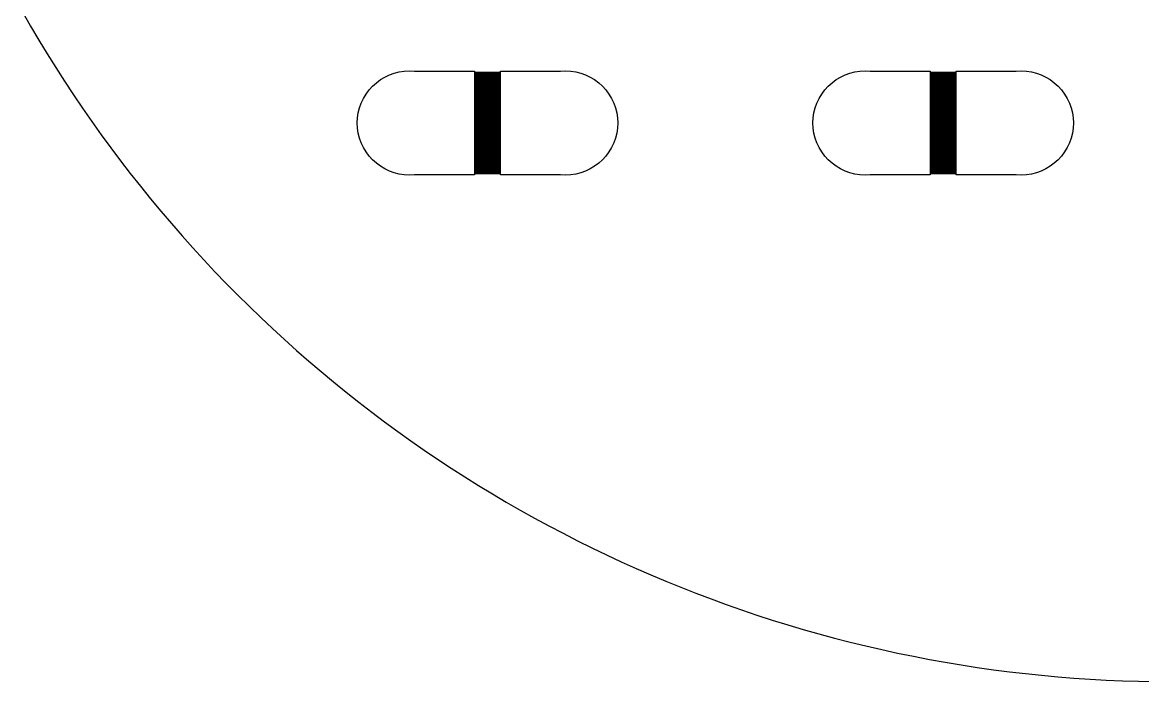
# Model space of a CAD drawing. Extents: x -18 to 83, y -18 to 83.
# Drawn here: x -11.86 to 31.16, y -18.45 to 6.86 of the extents above; entities that cross this region are included whole.
import ezdxf

# ---------------------------------------------------------------- set-up
doc = ezdxf.new("R2010")
doc.units = 0

msp = doc.modelspace()

# ---------------------------------------------------------------- linework, layer by layer
for p, q in [((-11.8634, 7.26006), (-11.5534, 6.7206)), ((-11.5534, 6.7206), (-11.2368, 6.18498)), ((-11.2368, 6.18498), (-10.9137, 5.65329)), ((-10.9137, 5.65329), (-10.5841, 5.12561)), ((-10.5841, 5.12561), (-10.248, 4.60202)), ((1.88887, 4.66293), (2.05722, 4.76384)), ((2.05722, 4.76384), (2.23463, 4.84775)), ((2.23463, 4.84775), (2.41943, 4.91388)), ((2.41943, 4.91388), (2.60983, 4.96156)), ((2.60983, 4.96156), (2.80397, 4.99036)), ((2.80397, 4.99036), (3, 5)), ((3, 5), (3.19604, 4.99036)), ((3.19604, 4.99036), (3.23225, 4.98499)), ((3.23225, 4.98499), (5.5, 4.98499)), ((5.5, 4.98499), (5.5, 4.94499)), ((5.5, 4.94499), (6.5, 4.94499)), ((6.5, 4.935), (5.5, 4.935)), ((5.5, 4.935), (5.5, 4.905)), ((5.5, 4.905), (6.5, 4.905)), ((6.5, 4.89499), (5.5, 4.89499)), ((5.5, 4.89499), (5.5, 4.86499)), ((5.5, 4.86499), (6.5, 4.86499)), ((6.5, 4.855), (5.5, 4.855)), ((5.5, 4.855), (5.5, 4.825)), ((5.5, 4.825), (6.5, 4.825)), ((6.5, 4.81499), (5.5, 4.81499)), ((5.5, 4.81499), (5.5, 4.78499)), ((5.5, 4.78499), (6.5, 4.78499)), ((6.5, 4.77499), (5.5, 4.77499)), ((5.5, 4.77499), (5.5, 4.745)), ((5.5, 4.745), (6.5, 4.745)), ((6.5, 4.73499), (5.5, 4.73499)), ((5.5, 4.73499), (5.5, 4.70499)), ((6.5, 4.94499), (6.5, 4.98499)), ((6.5, 4.98499), (8.76775, 4.98499)), ((6.5, 4.905), (6.5, 4.935)), ((6.5, 4.86499), (6.5, 4.89499)), ((6.5, 4.825), (6.5, 4.855)), ((6.5, 4.78499), (6.5, 4.81499)), ((6.5, 4.745), (6.5, 4.77499)), ((6.5, 4.70499), (6.5, 4.73499)), ((8.76775, 4.98499), (8.80396, 4.99036)), ((8.80396, 4.99036), (9, 5)), ((9, 5), (9.19603, 4.99036)), ((9.19603, 4.99036), (9.39017, 4.96156)), ((9.39017, 4.96156), (9.58057, 4.91388)), ((9.58057, 4.91388), (9.76537, 4.84775)), ((9.76537, 4.84775), (9.94278, 4.76384)), ((9.94278, 4.76384), (10.1111, 4.66293)), ((19.3889, 4.66293), (19.5572, 4.76384)), ((19.5572, 4.76384), (19.7346, 4.84775)), ((19.7346, 4.84775), (19.9194, 4.91388)), ((19.9194, 4.91388), (20.1098, 4.96156)), ((20.1098, 4.96156), (20.304, 4.99036)), ((20.304, 4.99036), (20.5, 5)), ((20.5, 5), (20.696, 4.99036)), ((20.696, 4.99036), (20.7323, 4.98499)), ((20.7323, 4.98499), (23, 4.98499)), ((23, 4.98499), (23, 4.94499)), ((23, 4.94499), (24, 4.94499)), ((24, 4.935), (23, 4.935)), ((23, 4.935), (23, 4.905)), ((23, 4.905), (24, 4.905)), ((24, 4.89499), (23, 4.89499)), ((23, 4.89499), (23, 4.86499)), ((23, 4.86499), (24, 4.86499)), ((24, 4.855), (23, 4.855)), ((23, 4.855), (23, 4.825)), ((23, 4.825), (24, 4.825)), ((24, 4.81499), (23, 4.81499)), ((23, 4.81499), (23, 4.78499)), ((23, 4.78499), (24, 4.78499)), ((24, 4.77499), (23, 4.77499)), ((23, 4.77499), (23, 4.745)), ((23, 4.745), (24, 4.745)), ((24, 4.73499), (23, 4.73499)), ((23, 4.73499), (23, 4.70499)), ((24, 4.94499), (24, 4.98499)), ((24, 4.98499), (26.2677, 4.98499)), ((24, 4.905), (24, 4.935)), ((24, 4.86499), (24, 4.89499)), ((24, 4.825), (24, 4.855)), ((24, 4.78499), (24, 4.81499)), ((24, 4.745), (24, 4.77499)), ((24, 4.70499), (24, 4.73499)), ((26.2677, 4.98499), (26.304, 4.99036)), ((26.304, 4.99036), (26.5, 5)), ((26.5, 5), (26.696, 4.99036)), ((26.696, 4.99036), (26.8902, 4.96156)), ((26.8902, 4.96156), (27.0806, 4.91388)), ((27.0806, 4.91388), (27.2654, 4.84775)), ((27.2654, 4.84775), (27.4428, 4.76384)), ((27.4428, 4.76384), (27.6111, 4.66293)), ((-10.248, 4.60202), (-9.9055, 4.08258)), ((1.45398, 4.26878), (1.5858, 4.4142)), ((1.5858, 4.4142), (1.73122, 4.54602)), ((1.73122, 4.54602), (1.88887, 4.66293)), ((5.5, 4.70499), (6.5, 4.70499)), ((6.5, 4.69499), (5.5, 4.69499)), ((5.5, 4.69499), (5.5, 4.66499)), ((5.5, 4.66499), (6.5, 4.66499)), ((6.5, 4.655), (5.5, 4.655)), ((5.5, 4.655), (5.5, 4.625)), ((5.5, 4.625), (6.5, 4.625)), ((6.5, 4.61499), (5.5, 4.61499)), ((5.5, 4.61499), (5.5, 4.58499)), ((5.5, 4.58499), (6.5, 4.58499)), ((6.5, 4.575), (5.5, 4.575)), ((5.5, 4.575), (5.5, 4.545)), ((5.5, 4.545), (6.5, 4.545)), ((6.5, 4.53499), (5.5, 4.53499)), ((5.5, 4.53499), (5.5, 4.50499)), ((5.5, 4.50499), (6.5, 4.50499)), ((6.5, 4.495), (5.5, 4.495)), ((5.5, 4.495), (5.5, 4.465)), ((5.5, 4.465), (6.5, 4.465)), ((6.5, 4.45499), (5.5, 4.45499)), ((5.5, 4.45499), (5.5, 4.42499)), ((5.5, 4.42499), (6.5, 4.42499)), ((6.5, 4.41499), (5.5, 4.41499)), ((5.5, 4.41499), (5.5, 4.38499)), ((5.5, 4.38499), (6.5, 4.38499)), ((6.5, 4.375), (5.5, 4.375)), ((5.5, 4.375), (5.5, 4.34499)), ((5.5, 4.34499), (6.5, 4.34499)), ((6.5, 4.33499), (5.5, 4.33499)), ((5.5, 4.33499), (5.5, 4.30499)), ((5.5, 4.30499), (6.5, 4.30499)), ((6.5, 4.66499), (6.5, 4.69499)), ((6.5, 4.625), (6.5, 4.655)), ((6.5, 4.58499), (6.5, 4.61499)), ((6.5, 4.545), (6.5, 4.575)), ((6.5, 4.50499), (6.5, 4.53499)), ((6.5, 4.465), (6.5, 4.495)), ((6.5, 4.42499), (6.5, 4.45499)), ((6.5, 4.38499), (6.5, 4.41499)), ((6.5, 4.34499), (6.5, 4.375)), ((6.5, 4.30499), (6.5, 4.33499)), ((10.1111, 4.66293), (10.2688, 4.54602)), ((10.2688, 4.54602), (10.4142, 4.4142)), ((10.4142, 4.4142), (10.546, 4.26878)), ((18.954, 4.26878), (19.0858, 4.4142)), ((19.0858, 4.4142), (19.2312, 4.54602)), ((19.2312, 4.54602), (19.3889, 4.66293)), ((23, 4.70499), (24, 4.70499)), ((24, 4.69499), (23, 4.69499)), ((23, 4.69499), (23, 4.66499)), ((23, 4.66499), (24, 4.66499)), ((24, 4.655), (23, 4.655)), ((23, 4.655), (23, 4.625)), ((23, 4.625), (24, 4.625)), ((24, 4.61499), (23, 4.61499)), ((23, 4.61499), (23, 4.58499)), ((23, 4.58499), (24, 4.58499)), ((24, 4.575), (23, 4.575)), ((23, 4.575), (23, 4.545)), ((23, 4.545), (24, 4.545)), ((24, 4.53499), (23, 4.53499)), ((23, 4.53499), (23, 4.50499)), ((23, 4.50499), (24, 4.50499)), ((24, 4.495), (23, 4.495)), ((23, 4.495), (23, 4.465)), ((23, 4.465), (24, 4.465)), ((24, 4.45499), (23, 4.45499)), ((23, 4.45499), (23, 4.42499)), ((23, 4.42499), (24, 4.42499)), ((24, 4.41499), (23, 4.41499)), ((23, 4.41499), (23, 4.38499)), ((23, 4.38499), (24, 4.38499)), ((24, 4.375), (23, 4.375)), ((23, 4.375), (23, 4.34499)), ((23, 4.34499), (24, 4.34499)), ((24, 4.33499), (23, 4.33499)), ((23, 4.33499), (23, 4.30499)), ((23, 4.30499), (24, 4.30499)), ((24, 4.66499), (24, 4.69499)), ((24, 4.625), (24, 4.655)), ((24, 4.58499), (24, 4.61499)), ((24, 4.545), (24, 4.575)), ((24, 4.50499), (24, 4.53499)), ((24, 4.465), (24, 4.495)), ((24, 4.42499), (24, 4.45499)), ((24, 4.38499), (24, 4.41499)), ((24, 4.34499), (24, 4.375)), ((24, 4.30499), (24, 4.33499)), ((27.6111, 4.66293), (27.7688, 4.54602)), ((27.7688, 4.54602), (27.9142, 4.4142)), ((27.9142, 4.4142), (28.046, 4.26878)), ((-9.9055, 4.08258), (-9.55667, 3.56738)), ((1.15225, 3.76537), (1.23616, 3.94278)), ((1.23616, 3.94278), (1.33707, 4.11113)), ((1.33707, 4.11113), (1.45398, 4.26878)), ((6.5, 4.295), (5.5, 4.295)), ((5.5, 4.295), (5.5, 4.265)), ((5.5, 4.265), (6.5, 4.265)), ((6.5, 4.25499), (5.5, 4.25499)), ((5.5, 4.25499), (5.5, 4.22499)), ((5.5, 4.22499), (6.5, 4.22499)), ((6.5, 4.215), (5.5, 4.215)), ((5.5, 4.215), (5.5, 4.185)), ((5.5, 4.185), (6.5, 4.185)), ((6.5, 4.17499), (5.5, 4.17499)), ((5.5, 4.17499), (5.5, 4.14499)), ((5.5, 4.14499), (6.5, 4.14499)), ((6.5, 4.13499), (5.5, 4.13499)), ((5.5, 4.13499), (5.5, 4.105)), ((5.5, 4.105), (6.5, 4.105)), ((6.5, 4.09499), (5.5, 4.09499)), ((5.5, 4.09499), (5.5, 4.06499)), ((5.5, 4.06499), (6.5, 4.06499)), ((6.5, 4.05499), (5.5, 4.05499)), ((5.5, 4.05499), (5.5, 4.02499)), ((5.5, 4.02499), (6.5, 4.02499)), ((6.5, 4.015), (5.5, 4.015)), ((5.5, 4.015), (5.5, 3.98499)), ((5.5, 3.98499), (6.5, 3.98499)), ((6.5, 3.97499), (5.5, 3.97499)), ((5.5, 3.97499), (5.5, 3.94499)), ((5.5, 3.94499), (6.5, 3.94499)), ((6.5, 3.935), (5.5, 3.935)), ((5.5, 3.935), (5.5, 3.905)), ((5.5, 3.905), (6.5, 3.905)), ((6.5, 3.89499), (5.5, 3.89499)), ((5.5, 3.89499), (5.5, 3.86499)), ((6.5, 4.265), (6.5, 4.295)), ((6.5, 4.22499), (6.5, 4.25499)), ((6.5, 4.185), (6.5, 4.215)), ((6.5, 4.14499), (6.5, 4.17499)), ((6.5, 4.105), (6.5, 4.13499)), ((6.5, 4.06499), (6.5, 4.09499)), ((6.5, 4.02499), (6.5, 4.05499)), ((6.5, 3.98499), (6.5, 4.015)), ((6.5, 3.94499), (6.5, 3.97499)), ((6.5, 3.905), (6.5, 3.935)), ((6.5, 3.86499), (6.5, 3.89499)), ((10.546, 4.26878), (10.6629, 4.11113)), ((10.6629, 4.11113), (10.7638, 3.94278)), ((10.7638, 3.94278), (10.8477, 3.76537)), ((18.6523, 3.76537), (18.7362, 3.94278)), ((18.7362, 3.94278), (18.8371, 4.11113)), ((18.8371, 4.11113), (18.954, 4.26878)), ((24, 4.295), (23, 4.295)), ((23, 4.295), (23, 4.265)), ((23, 4.265), (24, 4.265)), ((24, 4.25499), (23, 4.25499)), ((23, 4.25499), (23, 4.22499)), ((23, 4.22499), (24, 4.22499)), ((24, 4.215), (23, 4.215)), ((23, 4.215), (23, 4.185)), ((23, 4.185), (24, 4.185)), ((24, 4.17499), (23, 4.17499)), ((23, 4.17499), (23, 4.14499)), ((23, 4.14499), (24, 4.14499)), ((24, 4.13499), (23, 4.13499)), ((23, 4.13499), (23, 4.105)), ((23, 4.105), (24, 4.105)), ((24, 4.09499), (23, 4.09499)), ((23, 4.09499), (23, 4.06499)), ((23, 4.06499), (24, 4.06499)), ((24, 4.05499), (23, 4.05499)), ((23, 4.05499), (23, 4.02499)), ((23, 4.02499), (24, 4.02499)), ((24, 4.015), (23, 4.015)), ((23, 4.015), (23, 3.98499)), ((23, 3.98499), (24, 3.98499)), ((24, 3.97499), (23, 3.97499)), ((23, 3.97499), (23, 3.94499)), ((23, 3.94499), (24, 3.94499)), ((24, 3.935), (23, 3.935)), ((23, 3.935), (23, 3.905)), ((23, 3.905), (24, 3.905)), ((24, 3.89499), (23, 3.89499)), ((23, 3.89499), (23, 3.86499)), ((24, 4.265), (24, 4.295)), ((24, 4.22499), (24, 4.25499)), ((24, 4.185), (24, 4.215)), ((24, 4.14499), (24, 4.17499)), ((24, 4.105), (24, 4.13499)), ((24, 4.06499), (24, 4.09499)), ((24, 4.02499), (24, 4.05499)), ((24, 3.98499), (24, 4.015)), ((24, 3.94499), (24, 3.97499)), ((24, 3.905), (24, 3.935)), ((24, 3.86499), (24, 3.89499)), ((28.046, 4.26878), (28.1629, 4.11113)), ((28.1629, 4.11113), (28.2638, 3.94278)), ((28.2638, 3.94278), (28.3477, 3.76537)), ((-9.55667, 3.56738), (-9.20154, 3.05652)), ((1.03844, 3.39017), (1.08612, 3.58057)), ((1.08612, 3.58057), (1.15225, 3.76537)), ((5.5, 3.86499), (6.5, 3.86499)), ((6.5, 3.855), (5.5, 3.855)), ((5.5, 3.855), (5.5, 3.825)), ((5.5, 3.825), (6.5, 3.825)), ((6.5, 3.81499), (5.5, 3.81499)), ((5.5, 3.81499), (5.5, 3.78499)), ((5.5, 3.78499), (6.5, 3.78499)), ((6.5, 3.77499), (5.5, 3.77499)), ((5.5, 3.77499), (5.5, 3.745)), ((5.5, 3.745), (6.5, 3.745)), ((6.5, 3.73499), (5.5, 3.73499)), ((5.5, 3.73499), (5.5, 3.70499)), ((5.5, 3.70499), (6.5, 3.70499)), ((6.5, 3.69499), (5.5, 3.69499)), ((5.5, 3.69499), (5.5, 3.66499)), ((5.5, 3.66499), (6.5, 3.66499)), ((6.5, 3.655), (5.5, 3.655)), ((5.5, 3.655), (5.5, 3.625)), ((5.5, 3.625), (6.5, 3.625)), ((6.5, 3.61499), (5.5, 3.61499)), ((5.5, 3.61499), (5.5, 3.58499)), ((5.5, 3.58499), (6.5, 3.58499)), ((6.5, 3.575), (5.5, 3.575)), ((5.5, 3.575), (5.5, 3.545)), ((5.5, 3.545), (6.5, 3.545)), ((6.5, 3.53499), (5.5, 3.53499)), ((5.5, 3.53499), (5.5, 3.50499)), ((5.5, 3.50499), (6.5, 3.50499)), ((6.5, 3.495), (5.5, 3.495)), ((5.5, 3.495), (5.5, 3.465)), ((5.5, 3.465), (6.5, 3.465)), ((6.5, 3.45499), (5.5, 3.45499)), ((5.5, 3.45499), (5.5, 3.42499)), ((6.5, 3.825), (6.5, 3.855)), ((6.5, 3.78499), (6.5, 3.81499)), ((6.5, 3.745), (6.5, 3.77499)), ((6.5, 3.70499), (6.5, 3.73499)), ((6.5, 3.66499), (6.5, 3.69499)), ((6.5, 3.625), (6.5, 3.655)), ((6.5, 3.58499), (6.5, 3.61499)), ((6.5, 3.545), (6.5, 3.575)), ((6.5, 3.50499), (6.5, 3.53499)), ((6.5, 3.465), (6.5, 3.495)), ((6.5, 3.42499), (6.5, 3.45499)), ((10.8477, 3.76537), (10.9139, 3.58057)), ((10.9139, 3.58057), (10.9616, 3.39017)), ((18.5384, 3.39017), (18.5861, 3.58057)), ((18.5861, 3.58057), (18.6523, 3.76537)), ((23, 3.86499), (24, 3.86499)), ((24, 3.855), (23, 3.855)), ((23, 3.855), (23, 3.825)), ((23, 3.825), (24, 3.825)), ((24, 3.81499), (23, 3.81499)), ((23, 3.81499), (23, 3.78499)), ((23, 3.78499), (24, 3.78499)), ((24, 3.77499), (23, 3.77499)), ((23, 3.77499), (23, 3.745)), ((23, 3.745), (24, 3.745)), ((24, 3.73499), (23, 3.73499)), ((23, 3.73499), (23, 3.70499)), ((23, 3.70499), (24, 3.70499)), ((24, 3.69499), (23, 3.69499)), ((23, 3.69499), (23, 3.66499)), ((23, 3.66499), (24, 3.66499)), ((24, 3.655), (23, 3.655)), ((23, 3.655), (23, 3.625)), ((23, 3.625), (24, 3.625)), ((24, 3.61499), (23, 3.61499)), ((23, 3.61499), (23, 3.58499)), ((23, 3.58499), (24, 3.58499)), ((24, 3.575), (23, 3.575)), ((23, 3.575), (23, 3.545)), ((23, 3.545), (24, 3.545)), ((24, 3.53499), (23, 3.53499)), ((23, 3.53499), (23, 3.50499)), ((23, 3.50499), (24, 3.50499)), ((24, 3.495), (23, 3.495)), ((23, 3.495), (23, 3.465)), ((23, 3.465), (24, 3.465)), ((24, 3.45499), (23, 3.45499)), ((23, 3.45499), (23, 3.42499)), ((24, 3.825), (24, 3.855)), ((24, 3.78499), (24, 3.81499)), ((24, 3.745), (24, 3.77499)), ((24, 3.70499), (24, 3.73499)), ((24, 3.66499), (24, 3.69499)), ((24, 3.625), (24, 3.655)), ((24, 3.58499), (24, 3.61499)), ((24, 3.545), (24, 3.575)), ((24, 3.50499), (24, 3.53499)), ((24, 3.465), (24, 3.495)), ((24, 3.42499), (24, 3.45499)), ((28.3477, 3.76537), (28.4139, 3.58057)), ((28.4139, 3.58057), (28.4616, 3.39017)), ((-9.20154, 3.05652), (-8.84018, 2.55003)), ((1, 3), (1.00964, 3.19603)), ((1.00964, 3.19603), (1.03844, 3.39017)), ((5.5, 3.42499), (6.5, 3.42499)), ((6.5, 3.41499), (5.5, 3.41499)), ((5.5, 3.41499), (5.5, 3.38499)), ((5.5, 3.38499), (6.5, 3.38499)), ((6.5, 3.375), (5.5, 3.375)), ((5.5, 3.375), (5.5, 3.34499)), ((5.5, 3.34499), (6.5, 3.34499)), ((6.5, 3.33499), (5.5, 3.33499)), ((5.5, 3.33499), (5.5, 3.30499)), ((5.5, 3.30499), (6.5, 3.30499)), ((6.5, 3.295), (5.5, 3.295)), ((5.5, 3.295), (5.5, 3.265)), ((5.5, 3.265), (6.5, 3.265)), ((6.5, 3.25499), (5.5, 3.25499)), ((5.5, 3.25499), (5.5, 3.22499)), ((5.5, 3.22499), (6.5, 3.22499)), ((6.5, 3.215), (5.5, 3.215)), ((5.5, 3.215), (5.5, 3.185)), ((5.5, 3.185), (6.5, 3.185)), ((6.5, 3.17499), (5.5, 3.17499)), ((5.5, 3.17499), (5.5, 3.14499)), ((5.5, 3.14499), (6.5, 3.14499)), ((6.5, 3.13499), (5.5, 3.13499)), ((5.5, 3.13499), (5.5, 3.105)), ((5.5, 3.105), (6.5, 3.105)), ((6.5, 3.09499), (5.5, 3.09499)), ((5.5, 3.09499), (5.5, 3.06499)), ((5.5, 3.06499), (6.5, 3.06499)), ((6.5, 3.05499), (5.5, 3.05499)), ((5.5, 3.05499), (5.5, 3.02499)), ((5.5, 3.02499), (6.5, 3.02499)), ((6.5, 3.015), (5.5, 3.015)), ((5.5, 3.015), (5.5, 2.985)), ((6.5, 3.38499), (6.5, 3.41499)), ((6.5, 3.34499), (6.5, 3.375)), ((6.5, 3.30499), (6.5, 3.33499)), ((6.5, 3.265), (6.5, 3.295)), ((6.5, 3.22499), (6.5, 3.25499)), ((6.5, 3.185), (6.5, 3.215)), ((6.5, 3.14499), (6.5, 3.17499)), ((6.5, 3.105), (6.5, 3.13499)), ((6.5, 3.06499), (6.5, 3.09499)), ((6.5, 3.02499), (6.5, 3.05499)), ((6.5, 2.985), (6.5, 3.015)), ((10.9616, 3.39017), (10.9904, 3.19603)), ((10.9904, 3.19603), (11, 3)), ((18.5, 3), (18.5096, 3.19603)), ((18.5096, 3.19603), (18.5384, 3.39017)), ((23, 3.42499), (24, 3.42499)), ((24, 3.41499), (23, 3.41499)), ((23, 3.41499), (23, 3.38499)), ((23, 3.38499), (24, 3.38499)), ((24, 3.375), (23, 3.375)), ((23, 3.375), (23, 3.34499)), ((23, 3.34499), (24, 3.34499)), ((24, 3.33499), (23, 3.33499)), ((23, 3.33499), (23, 3.30499)), ((23, 3.30499), (24, 3.30499)), ((24, 3.295), (23, 3.295)), ((23, 3.295), (23, 3.265)), ((23, 3.265), (24, 3.265)), ((24, 3.25499), (23, 3.25499)), ((23, 3.25499), (23, 3.22499)), ((23, 3.22499), (24, 3.22499)), ((24, 3.215), (23, 3.215)), ((23, 3.215), (23, 3.185)), ((23, 3.185), (24, 3.185)), ((24, 3.17499), (23, 3.17499)), ((23, 3.17499), (23, 3.14499)), ((23, 3.14499), (24, 3.14499)), ((24, 3.13499), (23, 3.13499)), ((23, 3.13499), (23, 3.105)), ((23, 3.105), (24, 3.105)), ((24, 3.09499), (23, 3.09499)), ((23, 3.09499), (23, 3.06499)), ((23, 3.06499), (24, 3.06499)), ((24, 3.05499), (23, 3.05499)), ((23, 3.05499), (23, 3.02499)), ((23, 3.02499), (24, 3.02499)), ((24, 3.015), (23, 3.015)), ((23, 3.015), (23, 2.985)), ((24, 3.38499), (24, 3.41499)), ((24, 3.34499), (24, 3.375)), ((24, 3.30499), (24, 3.33499)), ((24, 3.265), (24, 3.295)), ((24, 3.22499), (24, 3.25499)), ((24, 3.185), (24, 3.215)), ((24, 3.14499), (24, 3.17499)), ((24, 3.105), (24, 3.13499)), ((24, 3.06499), (24, 3.09499)), ((24, 3.02499), (24, 3.05499)), ((24, 2.985), (24, 3.015)), ((28.4616, 3.39017), (28.4904, 3.19603)), ((28.4904, 3.19603), (28.5, 3)), ((1.00964, 2.80397), (1, 3)), ((1.03844, 2.60983), (1.00964, 2.80397)), ((1.08612, 2.41943), (1.03844, 2.60983)), ((5.5, 2.985), (6.5, 2.985)), ((6.5, 2.97501), (5.5, 2.97501)), ((5.5, 2.97501), (5.5, 2.94501)), ((5.5, 2.94501), (6.5, 2.94501)), ((6.5, 2.93501), (5.5, 2.93501)), ((5.5, 2.93501), (5.5, 2.90501)), ((5.5, 2.90501), (6.5, 2.90501)), ((6.5, 2.895), (5.5, 2.895)), ((5.5, 2.895), (5.5, 2.86501)), ((5.5, 2.86501), (6.5, 2.86501)), ((6.5, 2.85501), (5.5, 2.85501)), ((5.5, 2.85501), (5.5, 2.82501)), ((5.5, 2.82501), (6.5, 2.82501)), ((6.5, 2.815), (5.5, 2.815)), ((5.5, 2.815), (5.5, 2.785)), ((5.5, 2.785), (6.5, 2.785)), ((6.5, 2.77501), (5.5, 2.77501)), ((5.5, 2.77501), (5.5, 2.74501)), ((5.5, 2.74501), (6.5, 2.74501)), ((6.5, 2.735), (5.5, 2.735)), ((5.5, 2.735), (5.5, 2.705)), ((5.5, 2.705), (6.5, 2.705)), ((6.5, 2.69501), (5.5, 2.69501)), ((5.5, 2.69501), (5.5, 2.66501)), ((5.5, 2.66501), (6.5, 2.66501)), ((6.5, 2.65501), (5.5, 2.65501)), ((5.5, 2.65501), (5.5, 2.625)), ((5.5, 2.625), (6.5, 2.625)), ((6.5, 2.61501), (5.5, 2.61501)), ((5.5, 2.61501), (5.5, 2.58501)), ((5.5, 2.58501), (6.5, 2.58501)), ((6.5, 2.94501), (6.5, 2.97501)), ((6.5, 2.90501), (6.5, 2.93501)), ((6.5, 2.86501), (6.5, 2.895)), ((6.5, 2.82501), (6.5, 2.85501)), ((6.5, 2.785), (6.5, 2.815)), ((6.5, 2.74501), (6.5, 2.77501)), ((6.5, 2.705), (6.5, 2.735)), ((6.5, 2.66501), (6.5, 2.69501)), ((6.5, 2.625), (6.5, 2.65501)), ((6.5, 2.58501), (6.5, 2.61501)), ((10.9616, 2.60983), (10.9139, 2.41943)), ((10.9904, 2.80397), (10.9616, 2.60983)), ((11, 3), (10.9904, 2.80397)), ((18.5096, 2.80397), (18.5, 3)), ((18.5384, 2.60983), (18.5096, 2.80397)), ((18.5861, 2.41943), (18.5384, 2.60983)), ((23, 2.985), (24, 2.985)), ((24, 2.97501), (23, 2.97501)), ((23, 2.97501), (23, 2.94501)), ((23, 2.94501), (24, 2.94501)), ((24, 2.93501), (23, 2.93501)), ((23, 2.93501), (23, 2.90501)), ((23, 2.90501), (24, 2.90501)), ((24, 2.895), (23, 2.895)), ((23, 2.895), (23, 2.86501)), ((23, 2.86501), (24, 2.86501)), ((24, 2.85501), (23, 2.85501)), ((23, 2.85501), (23, 2.82501)), ((23, 2.82501), (24, 2.82501)), ((24, 2.815), (23, 2.815)), ((23, 2.815), (23, 2.785)), ((23, 2.785), (24, 2.785)), ((24, 2.77501), (23, 2.77501)), ((23, 2.77501), (23, 2.74501)), ((23, 2.74501), (24, 2.74501)), ((24, 2.735), (23, 2.735)), ((23, 2.735), (23, 2.705)), ((23, 2.705), (24, 2.705)), ((24, 2.69501), (23, 2.69501)), ((23, 2.69501), (23, 2.66501)), ((23, 2.66501), (24, 2.66501)), ((24, 2.65501), (23, 2.65501)), ((23, 2.65501), (23, 2.625)), ((23, 2.625), (24, 2.625)), ((24, 2.61501), (23, 2.61501)), ((23, 2.61501), (23, 2.58501)), ((23, 2.58501), (24, 2.58501)), ((24, 2.94501), (24, 2.97501)), ((24, 2.90501), (24, 2.93501)), ((24, 2.86501), (24, 2.895)), ((24, 2.82501), (24, 2.85501)), ((24, 2.785), (24, 2.815)), ((24, 2.74501), (24, 2.77501)), ((24, 2.705), (24, 2.735)), ((24, 2.66501), (24, 2.69501)), ((24, 2.625), (24, 2.65501)), ((24, 2.58501), (24, 2.61501)), ((28.4616, 2.60983), (28.4139, 2.41943)), ((28.4904, 2.80397), (28.4616, 2.60983)), ((28.5, 3), (28.4904, 2.80397)), ((-8.84018, 2.55003), (-8.47261, 2.04803)), ((1.15225, 2.23463), (1.08612, 2.41943)), ((1.23616, 2.05722), (1.15225, 2.23463)), ((6.5, 2.57501), (5.5, 2.57501)), ((5.5, 2.57501), (5.5, 2.54501)), ((5.5, 2.54501), (6.5, 2.54501)), ((6.5, 2.535), (5.5, 2.535)), ((5.5, 2.535), (5.5, 2.505)), ((5.5, 2.505), (6.5, 2.505)), ((6.5, 2.49501), (5.5, 2.49501)), ((5.5, 2.49501), (5.5, 2.46501)), ((5.5, 2.46501), (6.5, 2.46501)), ((6.5, 2.455), (5.5, 2.455)), ((5.5, 2.455), (5.5, 2.425)), ((5.5, 2.425), (6.5, 2.425)), ((6.5, 2.41501), (5.5, 2.41501)), ((5.5, 2.41501), (5.5, 2.38501)), ((5.5, 2.38501), (6.5, 2.38501)), ((6.5, 2.375), (5.5, 2.375)), ((5.5, 2.375), (5.5, 2.345)), ((5.5, 2.345), (6.5, 2.345)), ((6.5, 2.33501), (5.5, 2.33501)), ((5.5, 2.33501), (5.5, 2.30501)), ((5.5, 2.30501), (6.5, 2.30501)), ((6.5, 2.29501), (5.5, 2.29501)), ((5.5, 2.29501), (5.5, 2.26501)), ((5.5, 2.26501), (6.5, 2.26501)), ((6.5, 2.255), (5.5, 2.255)), ((5.5, 2.255), (5.5, 2.22501)), ((5.5, 2.22501), (6.5, 2.22501)), ((6.5, 2.21501), (5.5, 2.21501)), ((5.5, 2.21501), (5.5, 2.18501)), ((5.5, 2.18501), (6.5, 2.18501)), ((6.5, 2.175), (5.5, 2.175)), ((5.5, 2.175), (5.5, 2.145)), ((6.5, 2.54501), (6.5, 2.57501)), ((6.5, 2.505), (6.5, 2.535)), ((6.5, 2.46501), (6.5, 2.49501)), ((6.5, 2.425), (6.5, 2.455)), ((6.5, 2.38501), (6.5, 2.41501)), ((6.5, 2.345), (6.5, 2.375)), ((6.5, 2.30501), (6.5, 2.33501)), ((6.5, 2.26501), (6.5, 2.29501)), ((6.5, 2.22501), (6.5, 2.255)), ((6.5, 2.18501), (6.5, 2.21501)), ((6.5, 2.145), (6.5, 2.175)), ((10.8477, 2.23463), (10.7638, 2.05722)), ((10.9139, 2.41943), (10.8477, 2.23463)), ((18.6523, 2.23463), (18.5861, 2.41943)), ((18.7362, 2.05722), (18.6523, 2.23463)), ((24, 2.57501), (23, 2.57501)), ((23, 2.57501), (23, 2.54501)), ((23, 2.54501), (24, 2.54501)), ((24, 2.535), (23, 2.535)), ((23, 2.535), (23, 2.505)), ((23, 2.505), (24, 2.505)), ((24, 2.49501), (23, 2.49501)), ((23, 2.49501), (23, 2.46501)), ((23, 2.46501), (24, 2.46501)), ((24, 2.455), (23, 2.455)), ((23, 2.455), (23, 2.425)), ((23, 2.425), (24, 2.425)), ((24, 2.41501), (23, 2.41501)), ((23, 2.41501), (23, 2.38501)), ((23, 2.38501), (24, 2.38501)), ((24, 2.375), (23, 2.375)), ((23, 2.375), (23, 2.345)), ((23, 2.345), (24, 2.345)), ((24, 2.33501), (23, 2.33501)), ((23, 2.33501), (23, 2.30501)), ((23, 2.30501), (24, 2.30501)), ((24, 2.29501), (23, 2.29501)), ((23, 2.29501), (23, 2.26501)), ((23, 2.26501), (24, 2.26501)), ((24, 2.255), (23, 2.255)), ((23, 2.255), (23, 2.22501)), ((23, 2.22501), (24, 2.22501)), ((24, 2.21501), (23, 2.21501)), ((23, 2.21501), (23, 2.18501)), ((23, 2.18501), (24, 2.18501)), ((24, 2.175), (23, 2.175)), ((23, 2.175), (23, 2.145)), ((24, 2.54501), (24, 2.57501)), ((24, 2.505), (24, 2.535)), ((24, 2.46501), (24, 2.49501)), ((24, 2.425), (24, 2.455)), ((24, 2.38501), (24, 2.41501)), ((24, 2.345), (24, 2.375)), ((24, 2.30501), (24, 2.33501)), ((24, 2.26501), (24, 2.29501)), ((24, 2.22501), (24, 2.255)), ((24, 2.18501), (24, 2.21501)), ((24, 2.145), (24, 2.175)), ((28.3477, 2.23463), (28.2638, 2.05722)), ((28.4139, 2.41943), (28.3477, 2.23463)), ((-8.47261, 2.04803), (-8.09892, 1.55058)), ((1.33707, 1.88887), (1.23616, 2.05722)), ((1.45398, 1.73122), (1.33707, 1.88887)), ((1.5858, 1.5858), (1.45398, 1.73122)), ((5.5, 2.145), (6.5, 2.145)), ((6.5, 2.13501), (5.5, 2.13501)), ((5.5, 2.13501), (5.5, 2.10501)), ((5.5, 2.10501), (6.5, 2.10501)), ((6.5, 2.095), (5.5, 2.095)), ((5.5, 2.095), (5.5, 2.065)), ((5.5, 2.065), (6.5, 2.065)), ((6.5, 2.05501), (5.5, 2.05501)), ((5.5, 2.05501), (5.5, 2.02501)), ((5.5, 2.02501), (6.5, 2.02501)), ((6.5, 2.01501), (5.5, 2.01501)), ((5.5, 2.01501), (5.5, 1.985)), ((5.5, 1.985), (6.5, 1.985)), ((6.5, 1.97501), (5.5, 1.97501)), ((5.5, 1.97501), (5.5, 1.94501)), ((5.5, 1.94501), (6.5, 1.94501)), ((6.5, 1.93501), (5.5, 1.93501)), ((5.5, 1.93501), (5.5, 1.90501)), ((5.5, 1.90501), (6.5, 1.90501)), ((6.5, 1.895), (5.5, 1.895)), ((5.5, 1.895), (5.5, 1.86501)), ((5.5, 1.86501), (6.5, 1.86501)), ((6.5, 1.85501), (5.5, 1.85501)), ((5.5, 1.85501), (5.5, 1.82501)), ((5.5, 1.82501), (6.5, 1.82501)), ((6.5, 1.815), (5.5, 1.815)), ((5.5, 1.815), (5.5, 1.785)), ((5.5, 1.785), (6.5, 1.785)), ((6.5, 1.77501), (5.5, 1.77501)), ((5.5, 1.77501), (5.5, 1.74501)), ((5.5, 1.74501), (6.5, 1.74501)), ((6.5, 1.735), (5.5, 1.735)), ((5.5, 1.735), (5.5, 1.705)), ((6.5, 2.10501), (6.5, 2.13501)), ((6.5, 2.065), (6.5, 2.095)), ((6.5, 2.02501), (6.5, 2.05501)), ((6.5, 1.985), (6.5, 2.01501)), ((6.5, 1.94501), (6.5, 1.97501)), ((6.5, 1.90501), (6.5, 1.93501)), ((6.5, 1.86501), (6.5, 1.895)), ((6.5, 1.82501), (6.5, 1.85501)), ((6.5, 1.785), (6.5, 1.815)), ((6.5, 1.74501), (6.5, 1.77501)), ((6.5, 1.705), (6.5, 1.735)), ((10.546, 1.73122), (10.4142, 1.5858)), ((10.6629, 1.88887), (10.546, 1.73122)), ((10.7638, 2.05722), (10.6629, 1.88887)), ((18.8371, 1.88887), (18.7362, 2.05722)), ((18.954, 1.73122), (18.8371, 1.88887)), ((19.0858, 1.5858), (18.954, 1.73122)), ((23, 2.145), (24, 2.145)), ((24, 2.13501), (23, 2.13501)), ((23, 2.13501), (23, 2.10501)), ((23, 2.10501), (24, 2.10501)), ((24, 2.095), (23, 2.095)), ((23, 2.095), (23, 2.065)), ((23, 2.065), (24, 2.065)), ((24, 2.05501), (23, 2.05501)), ((23, 2.05501), (23, 2.02501)), ((23, 2.02501), (24, 2.02501)), ((24, 2.01501), (23, 2.01501)), ((23, 2.01501), (23, 1.985)), ((23, 1.985), (24, 1.985)), ((24, 1.97501), (23, 1.97501)), ((23, 1.97501), (23, 1.94501)), ((23, 1.94501), (24, 1.94501)), ((24, 1.93501), (23, 1.93501)), ((23, 1.93501), (23, 1.90501)), ((23, 1.90501), (24, 1.90501)), ((24, 1.895), (23, 1.895)), ((23, 1.895), (23, 1.86501)), ((23, 1.86501), (24, 1.86501)), ((24, 1.85501), (23, 1.85501)), ((23, 1.85501), (23, 1.82501)), ((23, 1.82501), (24, 1.82501)), ((24, 1.815), (23, 1.815)), ((23, 1.815), (23, 1.785)), ((23, 1.785), (24, 1.785)), ((24, 1.77501), (23, 1.77501)), ((23, 1.77501), (23, 1.74501)), ((23, 1.74501), (24, 1.74501)), ((24, 1.735), (23, 1.735)), ((23, 1.735), (23, 1.705)), ((24, 2.10501), (24, 2.13501)), ((24, 2.065), (24, 2.095)), ((24, 2.02501), (24, 2.05501)), ((24, 1.985), (24, 2.01501)), ((24, 1.94501), (24, 1.97501)), ((24, 1.90501), (24, 1.93501)), ((24, 1.86501), (24, 1.895)), ((24, 1.82501), (24, 1.85501)), ((24, 1.785), (24, 1.815)), ((24, 1.74501), (24, 1.77501)), ((24, 1.705), (24, 1.735)), ((28.046, 1.73122), (27.9142, 1.5858)), ((28.1629, 1.88887), (28.046, 1.73122)), ((28.2638, 2.05722), (28.1629, 1.88887)), ((-8.09892, 1.55058), (-7.71916, 1.05775)), ((1.73122, 1.45398), (1.5858, 1.5858)), ((1.88887, 1.33707), (1.73122, 1.45398)), ((2.05722, 1.23616), (1.88887, 1.33707)), ((5.5, 1.705), (6.5, 1.705)), ((6.5, 1.69501), (5.5, 1.69501)), ((5.5, 1.69501), (5.5, 1.66501)), ((5.5, 1.66501), (6.5, 1.66501)), ((6.5, 1.65501), (5.5, 1.65501)), ((5.5, 1.65501), (5.5, 1.625)), ((5.5, 1.625), (6.5, 1.625)), ((6.5, 1.61501), (5.5, 1.61501)), ((5.5, 1.61501), (5.5, 1.58501)), ((5.5, 1.58501), (6.5, 1.58501)), ((6.5, 1.57501), (5.5, 1.57501)), ((5.5, 1.57501), (5.5, 1.54501)), ((5.5, 1.54501), (6.5, 1.54501)), ((6.5, 1.535), (5.5, 1.535)), ((5.5, 1.535), (5.5, 1.505)), ((5.5, 1.505), (6.5, 1.505)), ((6.5, 1.49501), (5.5, 1.49501)), ((5.5, 1.49501), (5.5, 1.46501)), ((5.5, 1.46501), (6.5, 1.46501)), ((6.5, 1.455), (5.5, 1.455)), ((5.5, 1.455), (5.5, 1.425)), ((5.5, 1.425), (6.5, 1.425)), ((6.5, 1.41501), (5.5, 1.41501)), ((5.5, 1.41501), (5.5, 1.38501)), ((5.5, 1.38501), (6.5, 1.38501)), ((6.5, 1.375), (5.5, 1.375)), ((5.5, 1.375), (5.5, 1.345)), ((5.5, 1.345), (6.5, 1.345)), ((6.5, 1.33501), (5.5, 1.33501)), ((5.5, 1.33501), (5.5, 1.30501)), ((5.5, 1.30501), (6.5, 1.30501)), ((6.5, 1.29501), (5.5, 1.29501)), ((5.5, 1.29501), (5.5, 1.26501)), ((6.5, 1.66501), (6.5, 1.69501)), ((6.5, 1.625), (6.5, 1.65501)), ((6.5, 1.58501), (6.5, 1.61501)), ((6.5, 1.54501), (6.5, 1.57501)), ((6.5, 1.505), (6.5, 1.535)), ((6.5, 1.46501), (6.5, 1.49501)), ((6.5, 1.425), (6.5, 1.455)), ((6.5, 1.38501), (6.5, 1.41501)), ((6.5, 1.345), (6.5, 1.375)), ((6.5, 1.30501), (6.5, 1.33501)), ((6.5, 1.26501), (6.5, 1.29501)), ((10.1111, 1.33707), (9.94278, 1.23616)), ((10.2688, 1.45398), (10.1111, 1.33707)), ((10.4142, 1.5858), (10.2688, 1.45398)), ((19.2312, 1.45398), (19.0858, 1.5858)), ((19.3889, 1.33707), (19.2312, 1.45398)), ((19.5572, 1.23616), (19.3889, 1.33707)), ((23, 1.705), (24, 1.705)), ((24, 1.69501), (23, 1.69501)), ((23, 1.69501), (23, 1.66501)), ((23, 1.66501), (24, 1.66501)), ((24, 1.65501), (23, 1.65501)), ((23, 1.65501), (23, 1.625)), ((23, 1.625), (24, 1.625)), ((24, 1.61501), (23, 1.61501)), ((23, 1.61501), (23, 1.58501)), ((23, 1.58501), (24, 1.58501)), ((24, 1.57501), (23, 1.57501)), ((23, 1.57501), (23, 1.54501)), ((23, 1.54501), (24, 1.54501)), ((24, 1.535), (23, 1.535)), ((23, 1.535), (23, 1.505)), ((23, 1.505), (24, 1.505)), ((24, 1.49501), (23, 1.49501)), ((23, 1.49501), (23, 1.46501)), ((23, 1.46501), (24, 1.46501)), ((24, 1.455), (23, 1.455)), ((23, 1.455), (23, 1.425)), ((23, 1.425), (24, 1.425)), ((24, 1.41501), (23, 1.41501)), ((23, 1.41501), (23, 1.38501)), ((23, 1.38501), (24, 1.38501)), ((24, 1.375), (23, 1.375)), ((23, 1.375), (23, 1.345)), ((23, 1.345), (24, 1.345)), ((24, 1.33501), (23, 1.33501)), ((23, 1.33501), (23, 1.30501)), ((23, 1.30501), (24, 1.30501)), ((24, 1.29501), (23, 1.29501)), ((23, 1.29501), (23, 1.26501)), ((24, 1.66501), (24, 1.69501)), ((24, 1.625), (24, 1.65501)), ((24, 1.58501), (24, 1.61501)), ((24, 1.54501), (24, 1.57501)), ((24, 1.505), (24, 1.535)), ((24, 1.46501), (24, 1.49501)), ((24, 1.425), (24, 1.455)), ((24, 1.38501), (24, 1.41501)), ((24, 1.345), (24, 1.375)), ((24, 1.30501), (24, 1.33501)), ((24, 1.26501), (24, 1.29501)), ((27.6111, 1.33707), (27.4428, 1.23616)), ((27.7688, 1.45398), (27.6111, 1.33707)), ((27.9142, 1.5858), (27.7688, 1.45398)), ((-7.71916, 1.05775), (-7.33337, 0.56961)), ((2.23463, 1.15225), (2.05722, 1.23616)), ((2.41943, 1.08612), (2.23463, 1.15225)), ((2.60983, 1.03844), (2.41943, 1.08612)), ((2.80397, 1.00964), (2.60983, 1.03844)), ((3, 1), (2.80397, 1.00964)), ((3.19604, 1.00964), (3, 1)), ((3.23225, 1.01501), (3.19604, 1.00964)), ((5.5, 1.01501), (3.23225, 1.01501)), ((5.5, 1.26501), (6.5, 1.26501)), ((6.5, 1.255), (5.5, 1.255)), ((5.5, 1.255), (5.5, 1.22501)), ((5.5, 1.22501), (6.5, 1.22501)), ((6.5, 1.21501), (5.5, 1.21501)), ((5.5, 1.21501), (5.5, 1.18501)), ((5.5, 1.18501), (6.5, 1.18501)), ((6.5, 1.175), (5.5, 1.175)), ((5.5, 1.175), (5.5, 1.145)), ((5.5, 1.145), (6.5, 1.145)), ((6.5, 1.13501), (5.5, 1.13501)), ((5.5, 1.13501), (5.5, 1.10501)), ((5.5, 1.10501), (6.5, 1.10501)), ((6.5, 1.095), (5.5, 1.095)), ((5.5, 1.095), (5.5, 1.065)), ((5.5, 1.065), (6.5, 1.065)), ((6.5, 1.05501), (5.5, 1.05501)), ((5.5, 1.05501), (5.5, 1.01501)), ((6.5, 1.22501), (6.5, 1.255)), ((6.5, 1.18501), (6.5, 1.21501)), ((6.5, 1.145), (6.5, 1.175)), ((6.5, 1.10501), (6.5, 1.13501)), ((6.5, 1.065), (6.5, 1.095)), ((6.5, 1.01501), (6.5, 1.05501)), ((8.76775, 1.01501), (6.5, 1.01501)), ((8.80396, 1.00964), (8.76775, 1.01501)), ((9, 1), (8.80396, 1.00964)), ((9.19603, 1.00964), (9, 1)), ((9.39017, 1.03844), (9.19603, 1.00964)), ((9.58057, 1.08612), (9.39017, 1.03844)), ((9.76537, 1.15225), (9.58057, 1.08612)), ((9.94278, 1.23616), (9.76537, 1.15225)), ((19.7346, 1.15225), (19.5572, 1.23616)), ((19.9194, 1.08612), (19.7346, 1.15225)), ((20.1098, 1.03844), (19.9194, 1.08612)), ((20.304, 1.00964), (20.1098, 1.03844)), ((20.5, 1), (20.304, 1.00964)), ((20.696, 1.00964), (20.5, 1)), ((20.7323, 1.01501), (20.696, 1.00964)), ((23, 1.01501), (20.7323, 1.01501)), ((23, 1.26501), (24, 1.26501)), ((24, 1.255), (23, 1.255)), ((23, 1.255), (23, 1.22501)), ((23, 1.22501), (24, 1.22501)), ((24, 1.21501), (23, 1.21501)), ((23, 1.21501), (23, 1.18501)), ((23, 1.18501), (24, 1.18501)), ((24, 1.175), (23, 1.175)), ((23, 1.175), (23, 1.145)), ((23, 1.145), (24, 1.145)), ((24, 1.13501), (23, 1.13501)), ((23, 1.13501), (23, 1.10501)), ((23, 1.10501), (24, 1.10501)), ((24, 1.095), (23, 1.095)), ((23, 1.095), (23, 1.065)), ((23, 1.065), (24, 1.065)), ((24, 1.05501), (23, 1.05501)), ((23, 1.05501), (23, 1.01501)), ((24, 1.22501), (24, 1.255)), ((24, 1.18501), (24, 1.21501)), ((24, 1.145), (24, 1.175)), ((24, 1.10501), (24, 1.13501)), ((24, 1.065), (24, 1.095)), ((24, 1.01501), (24, 1.05501)), ((26.2677, 1.01501), (24, 1.01501)), ((26.304, 1.00964), (26.2677, 1.01501)), ((26.5, 1), (26.304, 1.00964)), ((26.696, 1.00964), (26.5, 1)), ((26.8902, 1.03844), (26.696, 1.00964)), ((27.0806, 1.08612), (26.8902, 1.03844)), ((27.2654, 1.15225), (27.0806, 1.08612)), ((27.4428, 1.23616), (27.2654, 1.15225)), ((-7.33337, 0.56961), (-6.94162, 0.08626)), ((-6.94162, 0.08626), (-6.54398, -0.39226)), ((-6.54398, -0.39226), (-6.14049, -0.86586)), ((-6.14049, -0.86586), (-5.7312, -1.33447)), ((-5.7312, -1.33447), (-5.31621, -1.79803)), ((-5.31621, -1.79803), (-4.89557, -2.25647)), ((-4.89557, -2.25647), (-4.46931, -2.7097)), ((-4.46931, -2.7097), (-4.03755, -3.15767)), ((-4.03755, -3.15767), (-3.60031, -3.60031)), ((-3.60031, -3.60031), (-3.15767, -4.03755)), ((-3.15767, -4.03755), (-2.7097, -4.46931)), ((-2.7097, -4.46931), (-2.25647, -4.89557)), ((-2.25647, -4.89557), (-1.79803, -5.31621)), ((-1.79803, -5.31621), (-1.33447, -5.7312)), ((-1.33447, -5.7312), (-0.86586, -6.14049)), ((-0.86586, -6.14049), (-0.39226, -6.54398)), ((-0.39226, -6.54398), (0.08626, -6.94162)), ((0.08626, -6.94162), (0.56961, -7.33337)), ((0.56961, -7.33337), (1.05775, -7.71916)), ((1.05775, -7.71916), (1.55058, -8.09892)), ((1.55058, -8.09892), (2.04803, -8.47261)), ((2.04803, -8.47261), (2.55003, -8.84018)), ((2.55003, -8.84018), (3.05652, -9.20154)), ((3.05652, -9.20154), (3.56738, -9.55667)), ((3.56738, -9.55667), (4.08258, -9.9055)), ((4.08258, -9.9055), (4.60202, -10.248)), ((4.60202, -10.248), (5.12561, -10.5841)), ((5.12561, -10.5841), (5.65329, -10.9137)), ((5.65329, -10.9137), (6.18498, -11.2368)), ((6.18498, -11.2368), (6.7206, -11.5534)), ((6.7206, -11.5534), (7.26006, -11.8634)), ((7.26006, -11.8634), (7.80327, -12.1667)), ((7.80327, -12.1667), (8.35017, -12.4634)), ((8.35017, -12.4634), (8.90068, -12.7533)), ((8.90068, -12.7533), (9.4547, -13.0365)), ((9.4547, -13.0365), (10.0121, -13.3128)), ((10.0121, -13.3128), (10.573, -13.5822)), ((10.573, -13.5822), (11.137, -13.8448)), ((11.137, -13.8448), (11.7043, -14.1004)), ((11.7043, -14.1004), (12.2746, -14.3491)), ((12.2746, -14.3491), (12.8479, -14.5907)), ((12.8479, -14.5907), (13.4242, -14.8253)), ((13.4242, -14.8253), (14.0033, -15.0527)), ((14.0033, -15.0527), (14.5852, -15.2731)), ((14.5852, -15.2731), (15.1697, -15.4863)), ((15.1697, -15.4863), (15.7568, -15.6923)), ((15.7568, -15.6923), (16.3463, -15.8911)), ((16.3463, -15.8911), (16.9383, -16.0826)), ((16.9383, -16.0826), (17.5326, -16.2669)), ((17.5326, -16.2669), (18.129, -16.4438)), ((18.129, -16.4438), (18.7277, -16.6134)), ((18.7277, -16.6134), (19.3283, -16.7757)), ((19.3283, -16.7757), (19.9309, -16.9306)), ((19.9309, -16.9306), (20.5353, -17.078)), ((20.5353, -17.078), (21.1416, -17.2181)), ((21.1416, -17.2181), (21.7495, -17.3507)), ((21.7495, -17.3507), (22.3589, -17.4758)), ((22.3589, -17.4758), (22.9699, -17.5934)), ((22.9699, -17.5934), (23.5822, -17.7036)), ((23.5822, -17.7036), (24.1959, -17.8062)), ((24.1959, -17.8062), (24.8108, -17.9012)), ((24.8108, -17.9012), (25.4268, -17.9888)), ((25.4268, -17.9888), (26.0438, -18.0687)), ((26.0438, -18.0687), (26.6617, -18.1411)), ((26.6617, -18.1411), (27.2805, -18.2059)), ((27.2805, -18.2059), (27.9001, -18.263)), ((27.9001, -18.263), (28.5203, -18.3126)), ((28.5203, -18.3126), (29.141, -18.3546)), ((29.141, -18.3546), (29.7623, -18.3889)), ((29.7623, -18.3889), (30.3839, -18.4156)), ((30.3839, -18.4156), (31.0058, -18.4347)), ((31.0058, -18.4347), (31.6278, -18.4462))]:
    msp.add_line(p, q)

doc.saveas('drawing.dxf')
